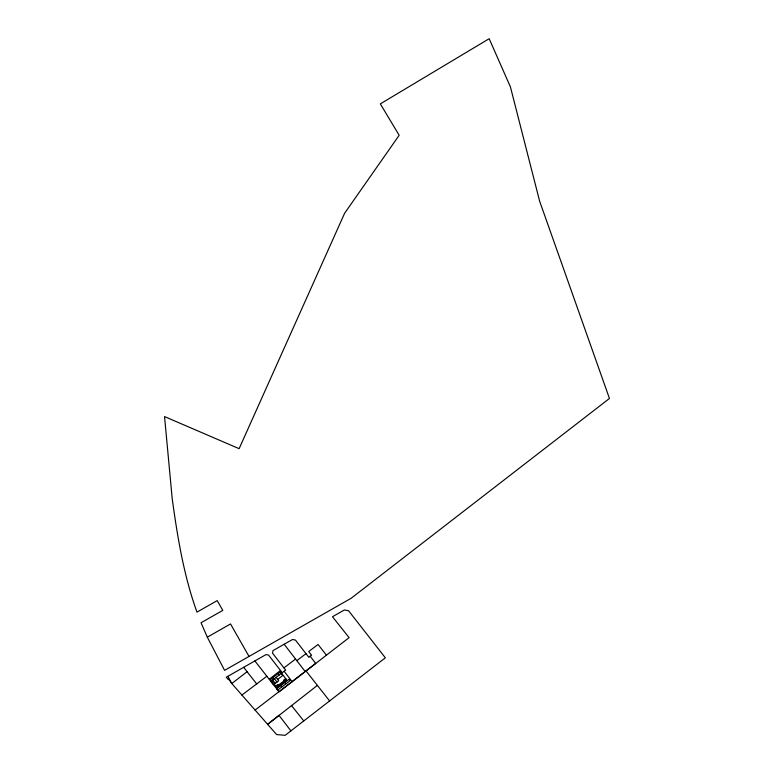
<?xml version="1.0" encoding="UTF-8"?>
<svg xmlns="http://www.w3.org/2000/svg" width="774" height="774" viewBox="0 0 774 774"><rect width="100%" height="100%" fill="white"/><g stroke="black" fill="none" stroke-linecap="round" stroke-linejoin="round"><path stroke-width="1.16" d="M255.101 710.068L315.686 663.395L310.2 656.265L308.826 657.319L295.445 640.069L292.495 639.508L273.019 650.595L272.487 653.111L285.664 670.1L282.249 672.722L268.549 655.075L266.024 654.581L226.26 677.231L228.407 679.669L229.027 679.311L231.407 683.094L276.628 734.574L285.19 735.3L385.346 657.823L348.59 610.763L344.382 609.951L332.481 616.733L349.093 637.641L279.066 691.859L254.859 660.938M317.379 685.387L267.64 724.348L278.988 715.34L290.927 730.859M269.323 679.233L280.507 670.477M247.08 671.706L231.794 683.529L227.866 676.321M241.904 695.052L266.924 676.195M310.2 656.265L311.564 655.22L308.72 651.544L318.046 644.471L326.415 655.123M283.952 667.885L295.562 659.051M296.81 660.667L306.001 653.672M281.543 673.235L270.958 681.304L273.541 684.68L278.698 680.762L276.095 677.376M277.653 679.398L282.8 675.489L281.252 673.457M275.786 686.161L277.982 684.487L278.456 685.106M285.683 678.634L283.478 680.307L283.952 680.926M276.26 686.78L286.157 679.253M207.306 637.186L201.056 622.751L222.786 610.386L217.213 600.614L196.983 612.128C183.777 575.682 177.527 537.156 172.225 498.882L164.543 416.576L239.118 448.678L344.633 213.227L399.171 135.286L380.324 103.88L489.168 38.7L510.434 86.949L539.633 201.182L609.457 398.465L351.144 598.273L224.595 670.352L207.306 637.186L230.517 623.95L249.034 656.439M291.44 705.443L303.747 720.942M243.636 667.333L256.745 683.984M305.972 670.874L329.608 700.944M284.164 644.249L305.159 671.503M278.253 673.496L279.346 674.918M284.9 682.455L285.935 683.81M280.778 685.59L281.813 686.944M274.393 678.692L276.976 682.068M272.758 677.676L273.841 679.088M272.68 679.998L275.263 683.374M284.174 671.242L292.233 681.846M280.459 671.822L270.552 679.349L276.869 687.583L286.777 680.056L280.459 671.822M289.021 679.33L276.657 688.725L277.692 690.069L290.057 680.675L289.021 679.33"/></g></svg>
